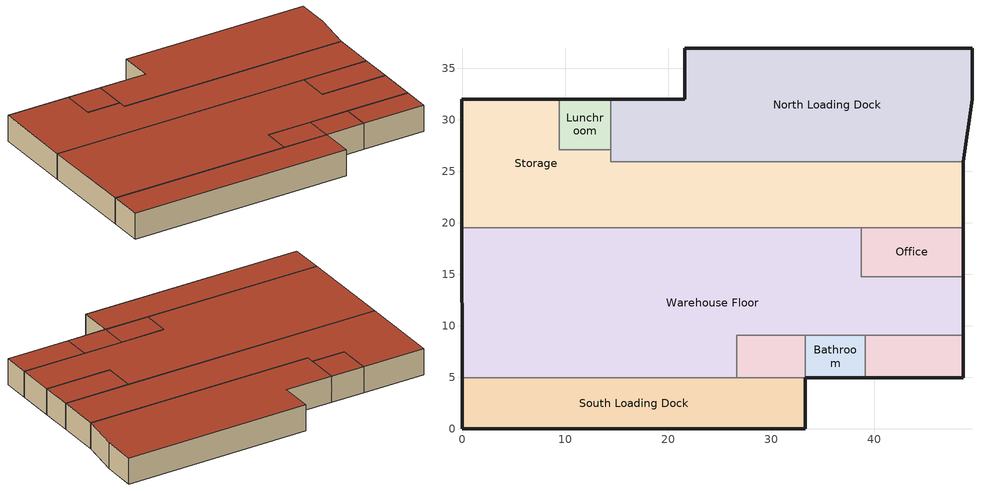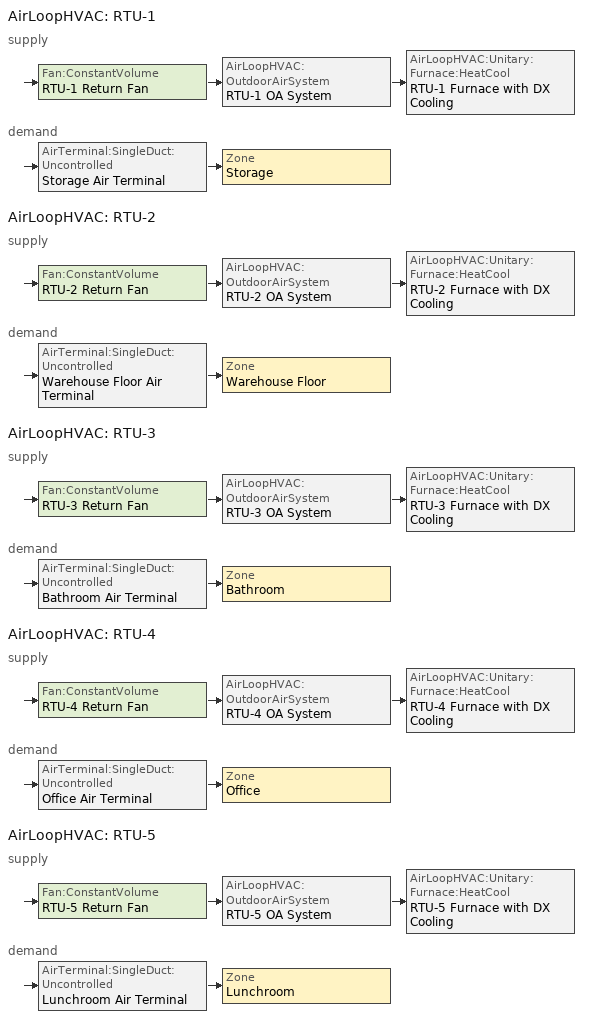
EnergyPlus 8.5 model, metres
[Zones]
South Loading Dock
 floor ground (Exterior Floor): 33.28,4.95 33.28,0 0,0 0,4.95 z0
 wall outside (Exterior Wall): 0,4.95 0,0 33.28,0 33.28,4.95 z0:3.96
 wall to Office (Interior Wall): 33.28,4.95 26.63,4.95 z0:3.96
 wall to Warehouse Floor (Interior Wall): 26.63,4.95 0,4.95 z0:3.96
 roof outside (Exterior Roof): 0,4.95 0,0 33.28,0 33.28,4.95 z3.96
North Loading Dock
 floor ground (Exterior Floor): 49.47,36.93 49.47,32 48.61,25.92 14.43,25.92 14.43,32 21.58,32 21.58,36.93 z0
 wall outside (Exterior Wall): 48.61,25.92 49.47,32 49.47,36.93 21.58,36.93 21.58,32 14.43,32 z0:3.96
 wall to Storage (Interior Wall): 14.43,27.07 14.43,25.92 48.61,25.92 z0:3.96
 wall to Lunchroom (Interior Wall): 14.43,32 14.43,27.07 z0:3.96
 roof outside (Exterior Roof): 14.43,32 14.43,25.92 48.61,25.92 49.47,32 49.47,36.93 21.58,36.93 21.58,32 z3.96
Storage
 floor ground (Exterior Floor): 48.61,25.92 48.61,19.53 19.8,19.53 19.8,25.92 z0; 19.8,25.92 19.8,19.53 -0.08,19.53 -0.08,32 9.4,32 9.4,27.07 14.43,27.07 14.43,25.92 z0
 wall outside (Exterior Wall): 48.61,19.53 48.61,25.92 / 9.4,32 -0.08,32 -0.08,19.53 z0:3.96
 wall to Office (Exterior Wall): 38.73,19.53 48.61,19.53 z0:3.96
 wall to Lunchroom (Interior Wall): 14.43,27.07 9.4,27.07 9.4,32 z0:3.96
 wall to Warehouse Floor (Interior Wall): -0.08,19.53 38.73,19.53 z0:3.96
 roof outside (Exterior Roof): -0.08,32 -0.08,19.53 48.61,19.53 48.61,25.92 14.43,25.92 14.43,27.07 9.4,27.07 9.4,32 z3.96
Lunchroom
 floor ground (Exterior Floor): 14.43,32 14.43,27.07 9.4,27.07 9.4,32 z0
 wall outside (Exterior Wall): 14.43,32 9.4,32 z0:3.96
 roof outside (Exterior Roof): 9.4,32 9.4,27.07 14.43,27.07 14.43,32 z3.96
Bathroom
 floor ground (Exterior Floor): 39.13,9.06 39.13,4.95 33.28,4.95 33.28,9.06 z0
 wall outside (Exterior Wall): 33.28,4.95 39.13,4.95 z0:3.96
 wall to Office (Interior Wall): 39.13,4.95 39.13,9.06 / 33.28,9.06 33.28,4.95 z0:3.96
 wall to Warehouse Floor (Interior Wall): 39.13,9.06 33.28,9.06 z0:3.96
 roof outside (Exterior Roof): 33.28,9.06 33.28,4.95 39.13,4.95 39.13,9.06 z3.96
Office
 floor ground (Exterior Floor): 48.61,9.06 48.61,4.95 39.13,4.95 39.13,9.06 z0; 33.28,9.06 33.28,4.95 26.63,4.95 26.63,9.06 z0; 48.61,19.53 48.61,14.76 38.73,14.76 38.73,19.53 z0
 wall outside (Exterior Wall): 48.61,14.76 48.61,19.53 / 39.13,4.95 48.61,4.95 48.61,9.06 z0:3.96
 wall to Warehouse Floor (Interior Wall): 38.73,19.53 38.73,14.76 48.61,14.76 / 48.61,9.06 39.13,9.06 / 33.28,9.06 26.63,9.06 26.63,4.95 z0:3.96
 roof outside (Exterior Roof): 38.73,19.53 38.73,14.76 48.61,14.76 48.61,19.53 z3.96; 39.13,9.06 39.13,4.95 48.61,4.95 48.61,9.06 z3.96; 26.63,9.06 26.63,4.95 33.28,4.95 33.28,9.06 z3.96
Warehouse Floor
 floor ground (Exterior Floor): 48.61,14.76 48.61,9.06 26.63,9.06 26.63,4.95 0,4.95 -0.08,19.53 38.73,19.53 38.73,14.76 z0
 wall outside (Exterior Wall): -0.08,19.53 0,4.95 / 48.61,9.06 48.61,14.76 z0:3.96
 roof outside (Exterior Roof): -0.08,19.53 0,4.95 26.63,4.95 26.63,9.06 48.61,9.06 48.61,14.76 38.73,14.76 38.73,19.53 z3.96
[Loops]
AirLoopHVAC 'RTU-1'
 supply: Fan:ConstantVolume 'RTU-1 Return Fan' > AirLoopHVAC:OutdoorAirSystem 'RTU-1 OA System' > AirLoopHVAC:Unitary:Furnace:HeatCool 'RTU-1 Furnace with DX Cooling'
 demand: AirTerminal:SingleDuct:Uncontrolled 'Storage Air Terminal' > Zone 'Storage'
AirLoopHVAC 'RTU-2'
 supply: Fan:ConstantVolume 'RTU-2 Return Fan' > AirLoopHVAC:OutdoorAirSystem 'RTU-2 OA System' > AirLoopHVAC:Unitary:Furnace:HeatCool 'RTU-2 Furnace with DX Cooling'
 demand: AirTerminal:SingleDuct:Uncontrolled 'Warehouse Floor Air Terminal' > Zone 'Warehouse Floor'
AirLoopHVAC 'RTU-3'
 supply: Fan:ConstantVolume 'RTU-3 Return Fan' > AirLoopHVAC:OutdoorAirSystem 'RTU-3 OA System' > AirLoopHVAC:Unitary:Furnace:HeatCool 'RTU-3 Furnace with DX Cooling'
 demand: AirTerminal:SingleDuct:Uncontrolled 'Bathroom Air Terminal' > Zone 'Bathroom'
AirLoopHVAC 'RTU-4'
 supply: Fan:ConstantVolume 'RTU-4 Return Fan' > AirLoopHVAC:OutdoorAirSystem 'RTU-4 OA System' > AirLoopHVAC:Unitary:Furnace:HeatCool 'RTU-4 Furnace with DX Cooling'
 demand: AirTerminal:SingleDuct:Uncontrolled 'Office Air Terminal' > Zone 'Office'
AirLoopHVAC 'RTU-5'
 supply: Fan:ConstantVolume 'RTU-5 Return Fan' > AirLoopHVAC:OutdoorAirSystem 'RTU-5 OA System' > AirLoopHVAC:Unitary:Furnace:HeatCool 'RTU-5 Furnace with DX Cooling'
 demand: AirTerminal:SingleDuct:Uncontrolled 'Lunchroom Air Terminal' > Zone 'Lunchroom'
[Building]
Battelle Shipping and Recieving Warehouse (BRSW): North Axis {deg}=0; Terrain=City; Loads Convergence Tolerance Value=0.04; Temperature Convergence Tolerance Value {deltaC}=0.4; Solar Distribution=FullInteriorAndExterior; Maximum Number of Warmup Days=25
[Site:Location]
Richland WA: Latitude {deg}=46.34; Longitude {deg}=-119.27; Time Zone {hr}=-8; Elevation {m}=100
[SizingPeriod:DesignDay] Day of Month=21; Dry-Bulb Temperature Range Modifier Type=DefaultMultipliers; Humidity Condition Type=Wetbulb; Barometric Pressure {Pa}=99702; Rain Indicator=No; Snow Indicator=No; Daylight Saving Time Indicator=No
Name | Month | Day Type | Maximum Dry-Bulb Temperature {C} | Daily Dry-Bulb Temperature Range {deltaC} | Wetbulb or DewPoint at Maximum Dry-Bulb {C} | Wind Speed {m/s} | Wind Direction {deg} | Solar Model Indicator | Sky Clearness | ASHRAE Clear Sky Optical Depth for Beam Irradiance (taub) | ASHRAE Clear Sky Optical Depth for Diffuse Irradiance (taud)
Pasco Ann Htg 99.6% Condns DB | 12 | WinterDesignDay | -14 | 0 | -14 | 2.5 | 310 | ASHRAEClearSky | 0
Pasco Ann Clg .4% Condns DB=>MWB | 7 | SummerDesignDay | 37.5 | 17.8 | 21.1 | 3.1 | 330 | ASHRAETau |  | 0.398 | 2.219
[Site:GroundTemperature:BuildingSurface]
19.71, 19.71, 19.82, 20.06, 20.41, 22.58, 23.24, 23.4, 23.34, 21.19, 20.41, 19.97
[Material]
Name | Roughness | Thickness {m} | Conductivity {W/m-K} | Density {kg/m3} | Specific Heat {J/kg-K}
I02 50mm insulation board | MediumRough | 0.0508 | 0.03 | 43 | 1210
G01a 19mm gypsum board | MediumSmooth | 0.019 | 0.16 | 800 | 1090
M11 100mm lightweight concrete | MediumRough | 0.1016 | 0.53 | 1280 | 840
F16 Acoustic tile | MediumSmooth | 0.0191 | 0.06 | 368 | 590
M01 100mm brick | MediumRough | 0.1016 | 0.89 | 1920 | 790
M15 200mm heavyweight concrete | MediumRough | 0.2032 | 1.95 | 2240 | 900
[Material:AirGap]
Name | Thermal Resistance {m2-K/W}
F04 Wall air space resistance | 0.15
F05 Ceiling air space resistance | 0.18
[Construction]
Exterior Floor: I02 50mm insulation board, M15 200mm heavyweight concrete
Exterior Wall: M01 100mm brick, M15 200mm heavyweight concrete, I02 50mm insulation board, F04 Wall air space resistance, G01a 19mm gypsum board
Interior Wall: G01a 19mm gypsum board, F04 Wall air space resistance, G01a 19mm gypsum board
Exterior Roof: M11 100mm lightweight concrete, F05 Ceiling air space resistance, F16 Acoustic tile
[Zone]
South Loading Dock: -14.2994, 9.32476, 0, 1
North Loading Dock: -17.9049, 55.5866, 0, 1
Storage: -50.4648, 28.4143, 0, 1
Lunchroom: 78.8208, -10.4048, 0, 1
Bathroom: 39.8479, -2.71623, 0, 1
Office: 65.95944, 6.025554, 0, 1
Warehouse Floor: -8.14032, 55.5231, 0, 1
[People] Number of People Schedule=Office Occupancy Schedule; Number of People Calculation Method=Area/Person; Zone Floor Area per Person {m2/person}=74; Fraction Radiant=0.5; Sensible Heat Fraction=autocalculate; Activity Level Schedule=Office Activity Schedule; Carbon Dioxide Generation Rate {m3/s-W}=3.82e-08; Enable ASHRAE 55 Comfort Warnings=No; Mean Radiant Temperature Calculation Type=ZoneAveraged; Work Efficiency Schedule=Office Work Eff. Schedule; Clothing Insulation Calculation Method=ClothingInsulationSchedule; Clothing Insulation Calculation Method Schedule=Always On; Clothing Insulation Schedule=Office Clothing Schedule; Air Velocity Schedule=AIR_VELO_SCH; Thermal Comfort Model 1 Type=FANGER
Name | Zone or ZoneList
Storage People | Storage
Lunchroom People | Lunchroom
Bathroom People | Bathroom
Office People | Office
Warehouse Floor People | Warehouse Floor
[Lights] Design Level Calculation Method=Watts/Area; Watts per Zone Floor Area {W/m2}=10.46; Return Air Fraction=0.3; Fraction Radiant=0.4; Fraction Visible=0.3; Fraction Replaceable=1; Return Air Fraction Calculated from Plenum Temperature=No
Name | Zone or ZoneList | Schedule
Office Lights | Office | Other Lights Schedule
Warehouse Floor Lights | Warehouse Floor | Warehouse Lights Schedule
Lunchroom Lights | Lunchroom | Other Lights Schedule
Bathroom Lights | Bathroom | Other Lights Schedule
Storage Lights | Storage | Other Lights Schedule
[ElectricEquipment] Schedule=Office Equipment Schedule; Design Level Calculation Method=Watts/Area; Fraction Latent=0; Fraction Radiant=0.5; Fraction Lost=0
Name | Zone or ZoneList | Watts per Zone Floor Area {W/m2}
Warehouse Floor Equipment | Warehouse Floor | 5.4
Office Equipment | Office | 8.6
lunchroom Equipment | Office | 15
[ZoneInfiltration:DesignFlowRate] Schedule=Infiltration Quarter On Schedule; Design Flow Rate Calculation Method=Flow/ExteriorArea; Constant Term Coefficient=1
Name | Zone or ZoneList | Flow per Exterior Surface Area {m3/s-m2}
South Loading Dock Infiltration | South Loading Dock | 0.01
North Loading Dock Infiltration | North Loading Dock | 0.01
Storage Infiltration | Storage | 0.001
Lunchroom Infiltration | Lunchroom | 0.001
Bathroom Infiltration | Bathroom | 0.001
Office Infiltration | Office | 0.001
Warehouse Floor Infiltration | Warehouse Floor | 0.001
[ZoneMixing] Schedule=Office Occupancy Schedule; Design Flow Rate Calculation Method=Flow/Zone; Design Flow Rate {m3/s}=5
Name | Zone | Source Zone
Mixing 1 | South Loading Dock | Warehouse Floor
Mixing 2 | Warehouse Floor | South Loading Dock
Mixing 3 | North Loading Dock | Storage
Mixing 4 | Storage | North Loading Dock
[DesignSpecification:OutdoorAir] Outdoor Air Method=Sum; Outdoor Air Flow per Person {m3/s-person}=0.002361; Outdoor Air Flow per Zone Floor Area {m3/s-m2}=0.000305; Outdoor Air Flow per Zone {m3/s}=0
SZ DSOA Warehouse Floor; SZ DSOA Office; SZ DSOA Bathroom; SZ DSOA Storage; SZ DSOA Lunchroom
[DesignSpecification:ZoneAirDistribution] Zone Air Distribution Effectiveness in Cooling Mode=1; Zone Air Distribution Effectiveness in Heating Mode=1
SZ DSZAD Warehouse Floor; SZ DSZAD Office; SZ DSZAD Bathroom; SZ DSZAD Storage; SZ DSZAD Lunchroom
[Sizing:Zone] Zone Cooling Design Supply Air Temperature Input Method=SupplyAirTemperature; Zone Cooling Design Supply Air Temperature {C}=12.8; Zone Cooling Design Supply Air Temperature Difference {deltaC}=11.11; Zone Heating Design Supply Air Temperature Input Method=SupplyAirTemperature; Zone Heating Design Supply Air Temperature {C}=50; Zone Heating Design Supply Air Temperature Difference {deltaC}=30; Zone Cooling Design Supply Air Humidity Ratio {kgWater/kgDryAir}=0.008; Zone Heating Design Supply Air Humidity Ratio {kgWater/kgDryAir}=0.008; Cooling Design Air Flow Method=DesignDay; Cooling Design Air Flow Rate {m3/s}=0; Cooling Minimum Air Flow Fraction=0; Heating Design Air Flow Method=DesignDay; Heating Design Air Flow Rate {m3/s}=0; Heating Maximum Air Flow Fraction=0
Name | Design Specification Outdoor Air Object | Design Specification Zone Air Distribution Object
Warehouse Floor | SZ DSOA Warehouse Floor | SZ DSZAD Warehouse Floor
Office | SZ DSOA Office | SZ DSZAD Office
Bathroom | SZ DSOA Bathroom | SZ DSZAD Bathroom
Storage | SZ DSOA Storage | SZ DSZAD Storage
Lunchroom | SZ DSOA Lunchroom | SZ DSZAD Lunchroom
[Sizing:System] Type of Load to Size On=Sensible; Design Outdoor Air Flow Rate {m3/s}=autosize; Central Heating Maximum System Air Flow Ratio=1; Preheat Design Temperature {C}=7; Preheat Design Humidity Ratio {kgWater/kgDryAir}=0.008; Precool Design Temperature {C}=11; Precool Design Humidity Ratio {kgWater/kgDryAir}=0.008; Central Cooling Design Supply Air Temperature {C}=12.8; Central Heating Design Supply Air Temperature {C}=50; Type of Zone Sum to Use=NonCoincident; 100% Outdoor Air in Cooling=No; 100% Outdoor Air in Heating=No; Central Cooling Design Supply Air Humidity Ratio {kgWater/kgDryAir}=0.008; Central Heating Design Supply Air Humidity Ratio {kgWater/kgDryAir}=0.008; Cooling Supply Air Flow Rate Method=DesignDay; Cooling Supply Air Flow Rate {m3/s}=0; Heating Supply Air Flow Rate Method=DesignDay; Heating Supply Air Flow Rate {m3/s}=0; System Outdoor Air Method=ZoneSum; Zone Maximum Outdoor Air Fraction=1; Cooling Design Capacity Method=CoolingDesignCapacity; Cooling Design Capacity {W}=autosize; Heating Design Capacity Method=HeatingDesignCapacity; Heating Design Capacity {W}=autosize; Central Cooling Capacity Control Method=OnOff
RTU-1; RTU-2; RTU-3; RTU-4; RTU-5
[ZoneControl:Thermostat] Control Type Schedule=HVACTemplate-Always 4
Name | Zone or ZoneList | Control 1
Warehouse Floor Thermostat | Warehouse Floor | SP2
Office Thermostat | Office | SP4
Bathroom Thermostat | Bathroom | SP3
Storage Thermostat | Storage | SP1
Lunchroom Thermostat | Lunchroom | SP5
[ThermostatSetpoint:DualSetpoint] Heating Setpoint Temperature Schedule=Heating Thermostat 1
Name | Cooling Setpoint Temperature Schedule
SP1 | CSP1_act
SP2 | CSP2_act
SP3 | CSP3_act
SP4 | CSP4_act
SP5 | CSP5_act
[AirTerminal:SingleDuct:Uncontrolled] Maximum Air Flow Rate {m3/s}=autosize
Warehouse Floor Air Terminal; Office Air Terminal; Bathroom Air Terminal; Storage Air Terminal; Lunchroom Air Terminal
[Zone equipment]
Warehouse Floor: Warehouse Floor Air Terminal
Office: Office Air Terminal
Bathroom: Bathroom Air Terminal
Storage: Storage Air Terminal
Lunchroom: Lunchroom Air Terminal, RTU-5 Paired Exhaust Fan
[Fan:ConstantVolume] Availability Schedule=HVAC Operation Schedule; Fan Total Efficiency=0.55; Maximum Flow Rate {m3/s}=autosize; Motor Efficiency=0.9; Motor In Airstream Fraction=1
Name | Pressure Rise {Pa}
RTU-1 Return Fan; RTU-2 Return Fan; RTU-3 Return Fan; RTU-4 Return Fan; RTU-5 Return Fan | 300
RTU-1 Supply Fan; RTU-2 Supply Fan; RTU-3 Supply Fan; RTU-4 Supply Fan; RTU-5 Supply Fan | 700
[Fan:ZoneExhaust]
RTU-5 Paired Exhaust Fan: Availability Schedule=HVAC Operation Schedule; Fan Total Efficiency=0.6; Pressure Rise {Pa}=200; Maximum Flow Rate {m3/s}=0.14201; System Availability Manager Coupling Mode=Coupled
[Coil:Cooling:DX:SingleSpeed] Gross Rated Total Cooling Capacity {W}=autosize; Gross Rated Sensible Heat Ratio=autosize; Gross Rated Cooling COP {W/W}=3; Rated Air Flow Rate {m3/s}=autosize; Nominal Time for Condensate Removal to Begin {s}=0; Ratio of Initial Moisture Evaporation Rate and Steady State Latent Capacity=0; Maximum Cycling Rate {cycles/hr}=0; Latent Capacity Time Constant {s}=0; Condenser Type=AirCooled; Evaporative Condenser Effectiveness=0; Evaporative Condenser Pump Rated Power Consumption {W}=0; Crankcase Heater Capacity {W}=0; Maximum Outdoor Dry-Bulb Temperature for Crankcase Heater Operation {C}=10
Name | Availability Schedule | Total Cooling Capacity Function of Temperature Curve | Total Cooling Capacity Function of Flow Fraction Curve | Energy Input Ratio Function of Temperature Curve | Energy Input Ratio Function of Flow Fraction Curve | Part Load Fraction Correlation Curve
RTU-1 Cooling Coil | Cycle1 | RTU-1 DX Coil Cap-FT | RTU-1 DX Coil Cap-FF | RTU-1 DX Coil EIR-FT | RTU-1 DX Coil EIR-FF | RTU-1 DX Coil PLF
RTU-2 Cooling Coil | Cycle2 | RTU-2 DX Coil Cap-FT | RTU-2 DX Coil Cap-FF | RTU-2 DX Coil EIR-FT | RTU-2 DX Coil EIR-FF | RTU-2 DX Coil PLF
RTU-3 Cooling Coil | Cycle3 | RTU-3 DX Coil Cap-FT | RTU-3 DX Coil Cap-FF | RTU-3 DX Coil EIR-FT | RTU-3 DX Coil EIR-FF | RTU-3 DX Coil PLF
RTU-4 Cooling Coil | Cycle4 | RTU-4 DX Coil Cap-FT | RTU-4 DX Coil Cap-FF | RTU-4 DX Coil EIR-FT | RTU-4 DX Coil EIR-FF | RTU-4 DX Coil PLF
RTU-5 Cooling Coil | Cycle5 | RTU-5 DX Coil Cap-FT | RTU-5 DX Coil Cap-FF | RTU-5 DX Coil EIR-FT | RTU-5 DX Coil EIR-FF | RTU-5 DX Coil PLF
[Coil:Heating:Gas] Availability Schedule=Heating Coil Enable; Gas Burner Efficiency=0.8; Nominal Capacity {W}=autosize; Parasitic Electric Load {W}=0; Parasitic Gas Load {W}=0
Name | Part Load Fraction Correlation Curve
RTU-1 Heating Coil | RTU-1 Heating Coil PLF-FPLR
RTU-2 Heating Coil | RTU-2 Heating Coil PLF-FPLR
RTU-3 Heating Coil | RTU-3 Heating Coil PLF-FPLR
RTU-4 Heating Coil | RTU-4 Heating Coil PLF-FPLR
RTU-5 Heating Coil | RTU-5 Heating Coil PLF-FPLR
[AirLoopHVAC:Unitary:Furnace:HeatCool] Supply Air Fan Operating Mode Schedule=HVACTemplate-Always 1; Maximum Supply Air Temperature {C}=80; Cooling Supply Air Flow Rate {m3/s}=autosize; Heating Supply Air Flow Rate {m3/s}=autosize; No Load Supply Air Flow Rate {m3/s}=autosize; Fan Placement=BlowThrough; Dehumidification Control Type=None
Name | Controlling Zone or Thermostat Location | Supply Fan | Heating Coil | Cooling Coil
RTU-1 Furnace with DX Cooling | Storage | RTU-1 Supply Fan | RTU-1 Heating Coil | RTU-1 Cooling Coil
RTU-2 Furnace with DX Cooling | Warehouse Floor | RTU-2 Supply Fan | RTU-2 Heating Coil | RTU-2 Cooling Coil
RTU-3 Furnace with DX Cooling | Bathroom | RTU-3 Supply Fan | RTU-3 Heating Coil | RTU-3 Cooling Coil
RTU-4 Furnace with DX Cooling | Office | RTU-4 Supply Fan | RTU-4 Heating Coil | RTU-4 Cooling Coil
RTU-5 Furnace with DX Cooling | Lunchroom | RTU-5 Supply Fan | RTU-5 Heating Coil | RTU-5 Cooling Coil
[Controller:OutdoorAir] Minimum Outdoor Air Flow Rate {m3/s}=autosize; Maximum Outdoor Air Flow Rate {m3/s}=autosize; Economizer Control Type=DifferentialDryBulb; Economizer Control Action Type=ModulateFlow; Lockout Type=NoLockout; Minimum Limit Type=FixedMinimum
RTU-1 OA Controller; RTU-2 OA Controller; RTU-3 OA Controller; RTU-4 OA Controller; RTU-5 OA Controller
[AirLoopHVAC] Design Supply Air Flow Rate {m3/s}=autosize
RTU-1; RTU-2; RTU-3; RTU-4; RTU-5
[EnergyManagementSystem:Sensor]
Name | Output:Variable or Output:Meter | Output:Variable or Output:Meter Index Key
OAT | Site Outdoor air Drybulb Temperature
ZTemp2 | Zone Mean Air Temperature | Warehouse Floor
ZCsp2 | Zone Thermostat Cooling Setpoint Temperature | Warehouse Floor
ZTemp1 | Zone Mean Air Temperature | Storage
ZTemp3 | Zone Mean Air Temperature | Bathroom
ZTemp4 | Zone Mean Air Temperature | Office
ZTemp5 | Zone Mean Air Temperature | Lunchroom
ZCsp1 | Zone Thermostat Cooling Setpoint Temperature | Storage
ZCsp3 | Zone Thermostat Cooling Setpoint Temperature | Bathroom
ZCsp4 | Zone Thermostat Cooling Setpoint Temperature | Office
ZCsp5 | Zone Thermostat Cooling Setpoint Temperature | Lunchroom
Ove1 | Schedule Value | CSP1
Ove2 | Schedule Value | CSP2
Ove3 | Schedule Value | CSP3
Ove4 | Schedule Value | CSP4
Ove5 | Schedule Value | CSP5
Fan | Schedule Value | HVAC Operation Schedule
[EnergyManagementSystem:Actuator] Actuated Component Type=Schedule:Constant; Actuated Component Control Type=Schedule Value
Name | Actuated Component Unique
CCE | Cooling Coil Enable
HCE | Heating Coil Enable
AvailSCH_Overwrite1 | Cycle1
AvailSCH_Overwrite2 | Cycle2
AvailSCH_Overwrite3 | Cycle3
AvailSCH_Overwrite4 | Cycle4
AvailSCH_Overwrite5 | Cycle5
CSP_ove1 | CSP1_act
CSP_ove2 | CSP2_act
CSP_ove3 | CSP3_act
CSP_ove4 | CSP4_act
CSP_ove5 | CSP5_act
[EnergyManagementSystem:ProgramCallingManager]
PCE1: BeginTimestepBeforePredictor; OutdoorAirEnable
Supervision: BeginTimestepBeforePredictor; HVAC_uncontolledloop_Supervision2; HVAC_uncontolledloop_Supervision1; HVAC_uncontolledloop_Supervision3; HVAC_uncontolledloop_Supervision4; HVAC_uncontolledloop_Supervision5; CSP
GettimeV: EndOfSystemTimestepBeforeHVACReporting; GetTimelagV
[EnergyManagementSystem:Program]
OutdoorAirEnable: If OAT>18.33; SET CCE=1; ELSE; SET CCE=0; ENDIF; If OAT<15.6; SET HCE=1; ELSE; SET HCE=0; ENDIF
HVAC_uncontolledloop_Supervision1: SET Toffset = 1.11; IF  ZTemp1 < (ZCsp1 + 0.01) || Fan <1; SET AvailSCH_Overwrite1 = 0; ELSEIF AvailSCH_Overwrite1 == 0 && ZTemp1 <= (ZCsp1 + Toffset) || Fan <1; SET AvailSCH_Overwrite1 = 0; ELSE; SET AvailSCH_Overwrite1 = 1; ENDIF
HVAC_uncontolledloop_Supervision2: SET Toffset = 1.11; IF  ZTemp2 < (ZCsp2 + 0.01) || Fan <1; SET AvailSCH_Overwrite2 = 0; ELSEIF AvailSCH_Overwrite2 == 0 && ZTemp2 <= (ZCsp2 + Toffset) || Fan <1; SET AvailSCH_Overwrite2 = 0; ELSE; SET AvailSCH_Overwrite2 = 1; ENDIF
HVAC_uncontolledloop_Supervision3: SET Toffset = 1.11; IF  ZTemp3 < (ZCsp3 + 0.01) || Fan <1; SET AvailSCH_Overwrite3 = 0; ELSEIF AvailSCH_Overwrite3 == 0 && ZTemp3 <= (ZCsp3 + Toffset) || Fan <1; SET AvailSCH_Overwrite3 = 0; ELSE; SET AvailSCH_Overwrite3 = 1; ENDIF
HVAC_uncontolledloop_Supervision4: SET Toffset = 1.11; IF  ZTemp4 < (ZCsp4 + 0.01) || Fan <1; SET AvailSCH_Overwrite4 = 0; ELSEIF AvailSCH_Overwrite4 == 0 && ZTemp4 <= (ZCsp4 + Toffset) || Fan <1; SET AvailSCH_Overwrite4 = 0; ELSE; SET AvailSCH_Overwrite4 = 1; ENDIF
HVAC_uncontolledloop_Supervision5: SET Toffset = 1.11; IF  ZTemp5 < (ZCsp5 + 0.01) || Fan <1; SET AvailSCH_Overwrite5 = 0; ELSEIF AvailSCH_Overwrite5 == 0 && ZTemp5 <= (ZCsp5 + Toffset) || Fan <1; SET AvailSCH_Overwrite5 = 0; ELSE; SET AvailSCH_Overwrite5 = 1; ENDIF
CSP: IF Ove1>20; Set CSP_ove1=Ove1-0.556; ELSE; Set CSP_ove1=22.22; ENDIF; IF Ove2>20; Set CSP_ove2=Ove2-0.556; ELSE; Set CSP_ove2=23.22; ENDIF; IF Ove3>20; Set CSP_ove3=Ove3-0.556; ELSE; Set CSP_ove3=24.22; ENDIF; IF Ove4>20; Set CSP_ove4=Ove4-0.556; ELSE; Set CSP_ove4=24.22; ENDIF; IF Ove5>20; Set CSP_ove5=Ove5-0.556; ELSE; Set CSP_ove5=24.22; ENDIF
GetTimelagV: SET currentMinuteV = Minute; SET currentMonthV = Month; SET currentDayOfMonthV = DayOfMonth; Set currentHourV = Hour
[EnergyManagementSystem:GlobalVariable]
currentMinuteV
currentMonthV
currentDayOfMonthV
currentHourV
[EnergyManagementSystem:OutputVariable] Type of Data in Variable=Averaged; Update Frequency=SystemTimestep
Name | EMS Variable
currentMinuteV | currentMinuteV
currentHourV | currentHourV
currentDayOfMonthV | currentDayOfMonthV
currentMonthV | currentMonthV
[ExternalInterface:Schedule]
Name | Initial Value
CSP1 | 22.22
CSP2; CSP3 | 23.33
CSP4; CSP5 | 24.44
[AvailabilityManager:NightCycle] Applicability Schedule=HVACTemplate-Always 1; Fan Schedule=HVAC Operation Schedule; Control Type=CycleOnAny; Thermostat Tolerance {deltaC}=0.2; Cycling Run Time {s}=3600
RTU-1 Availability; RTU-2 Availability; RTU-3 Availability; RTU-4 Availability; RTU-5 Availability
[SetpointManager:SingleZone:Cooling] Control Variable=Temperature; Minimum Supply Air Temperature {C}=13; Maximum Supply Air Temperature {C}=45
Name | Control Zone | Setpoint Node or NodeList
RTU-1 Economizer Supply Air Temp Manager | Storage | RTU-1 Air Loop Outlet
RTU-2 Economizer Supply Air Temp Manager | Warehouse Floor | RTU-2 Air Loop Outlet
RTU-3 Economizer Supply Air Temp Manager | Bathroom | RTU-3 Air Loop Outlet
RTU-4 Economizer Supply Air Temp Manager | Office | RTU-4 Air Loop Outlet
RTU-5 Economizer Supply Air Temp Manager | Lunchroom | RTU-5 Air Loop Outlet
[SetpointManager:MixedAir] Control Variable=Temperature
Name | Setpoint Node or NodeList
RTU-1 Cooling Coil Air Temp Manager | RTU-1 Mixed Air Outlet
RTU-2 Cooling Coil Air Temp Manager | RTU-2 Mixed Air Outlet
RTU-3 Cooling Coil Air Temp Manager | RTU-3 Mixed Air Outlet
RTU-4 Cooling Coil Air Temp Manager | RTU-4 Mixed Air Outlet
RTU-5 Cooling Coil Air Temp Manager | RTU-5 Mixed Air Outlet
[Schedule:Compact]
Warehouse Lights Schedule: Through: 12/31, For: Weekdays, Until: 05:00, 0.05, Until: 07:00, 0.1, Until: 07:00, 0.3, Until: 16:00, 1, Until: 17:00, 0.5, Until: 20:00, .1, Until: 22:00, .05, Until: 23:00, .05, Until: 24:00, 0.05, For: SummerDesignDay, Until: 24:00, 1, For: Saturday, Until: 06:00, 0.05, Until: 08:00, .05, Until: 12:00, .05, Until: 17:00, .05, Until: 24:00, 0.05, For: WinterDesignDay, Until: 24:00, 0, For: Sunday Holidays AllOtherDays, Until: 24:00, 0.05
Office Equipment Schedule: Through: 12/31, For: Weekdays, Until: 08:00, 0.4, Until: 12:00, 0.9, Until: 13:00, 0.8, Until: 17:00, 0.9, Until: 18:00, 0.5, Until: 24:00, 0.4, For: SummerDesignDay, Until: 24:00, 1, For: Saturday, Until: 06:00, 0.3, Until: 08:00, 0.4, Until: 12:00, 0.5, Until: 17:00, 0.35, Until: 24:00, 0.3, For: WinterDesignDay, Until: 24:00, 0, For: Sunday Holidays AllOtherDays, Until: 24:00, 0.3
Office Occupancy Schedule: Through: 12/31, For: Weekdays, Until: 06:00, 0, Until: 07:00, 0.1, Until: 08:00, 0.2, Until: 12:00, 0.95, Until: 13:00, 0.5, Until: 17:00, 0.95, Until: 18:00, 0.3, Until: 20:00, 0.1, Until: 24:00, 0.05, For: SummerDesignDay, Until: 06:00, 0, Until: 22:00, 1, Until: 24:00, 0.05, For: Saturday, Until: 06:00, 0, Until: 08:00, 0.1, Until: 12:00, 0.3, Until: 17:00, 0.1, Until: 19:00, 0, Until: 24:00, 0, For: WinterDesignDay, Until: 24:00, 0, For: Sunday Holidays AllOtherDays, Until: 06:00, 0, Until: 18:00, 0, Until: 24:00, 0
Infiltration Quarter On Schedule: Through: 12/31, For: Weekdays SummerDesignDay, Until: 06:00, 1, Until: 22:00, 0.25, Until: 24:00, 1, For: Saturday WinterDesignDay, Until: 06:00, 1, Until: 18:00, 0.25, Until: 24:00, 1, For: Sunday Holidays AllOtherDays, Until: 24:00, 1
Always On; HVACTemplate-Always 1: Through: 12/31, For: AllDays, Until: 24:00, 1
Office Activity Schedule: Through: 12/31, For: AllDays, Until: 24:00, 120
Office Work Eff. Schedule: Through: 12/31, For: AllDays, Until: 24:00, 0
Office Clothing Schedule: Through: 04/30, For: AllDays, Until: 24:00, 1, Through: 09/30, For: AllDays, Until: 24:00, 0.5, Through: 12/31, For: AllDays, Until: 24:00, 1
HVAC Operation Schedule: Through: 12/31, For: Tuesday Wednesday Thursday Friday SummerDesignDay WinterDesignDay, Until: 06:00, 0, Until: 19:00, 1, Until: 24:00, 0, For: Monday, Until: 06:00, 0, Until: 19:00, 1, Until: 24:00, 0, For: Sunday Holidays AllOtherDays, Until: 24:00, 0
HVACTemplate-Always 4: Through: 12/31, For: AllDays, Until: 24:00, 4
Other Lights Schedule: Through: 12/31, For: Weekdays, Until: 05:00, 0.05, Until: 07:00, 0.1, Until: 07:00, 0.3, Until: 16:00, .5, Until: 17:00, .4, Until: 20:00, .1, Until: 22:00, .05, Until: 23:00, .05, Until: 24:00, 0.05, For: SummerDesignDay, Until: 24:00, 1, For: Saturday, Until: 06:00, 0.05, Until: 08:00, .05, Until: 12:00, .05, Until: 17:00, .05, Until: 24:00, 0.05, For: WinterDesignDay, Until: 24:00, 0, For: Sunday Holidays AllOtherDays, Until: 24:00, 0.05
AIR_VELO_SCH: Through: 12/31, For: AllDays, Until: 24:00, 0.2
[Schedule:Constant]
Heating Thermostat 1: Temperature, 19.11
Cooling Coil Enable; Heating Coil Enable; Cycle1; Cycle2; Cycle3; Cycle4; Cycle5: On/Off, 1
CSP1_act: Temperature, 22.22
CSP2_act; CSP3_act: Temperature, 23.33
CSP4_act; CSP5_act: Temperature, 24.44
[Curve:Quadratic]
Name | Coefficient1 Constant | Coefficient2 x | Coefficient3 x**2 | Minimum Value of x | Maximum Value of x
RTU-1 DX Coil Cap-FF; RTU-2 DX Coil Cap-FF; RTU-3 DX Coil Cap-FF; RTU-4 DX Coil Cap-FF; RTU-5 DX Coil Cap-FF | 0.8 | 0.2 | 0 | 0.5 | 1.5
RTU-1 DX Coil EIR-FF; RTU-2 DX Coil EIR-FF; RTU-3 DX Coil EIR-FF; RTU-4 DX Coil EIR-FF; RTU-5 DX Coil EIR-FF | 1.1552 | -0.1808 | 0.0256 | 0.5 | 1.5
RTU-1 DX Coil PLF; RTU-2 DX Coil PLF; RTU-3 DX Coil PLF; RTU-4 DX Coil PLF; RTU-5 DX Coil PLF | 0.85 | 0.15 | 0 | 0 | 1
[Curve:Cubic] Coefficient1 Constant=0.8; Coefficient2 x=0.2; Coefficient3 x**2=0; Coefficient4 x**3=0; Minimum Value of x=0; Maximum Value of x=1
RTU-1 Heating Coil PLF-FPLR; RTU-2 Heating Coil PLF-FPLR; RTU-3 Heating Coil PLF-FPLR; RTU-4 Heating Coil PLF-FPLR; RTU-5 Heating Coil PLF-FPLR
[Curve:Biquadratic] Minimum Value of x=12.77778; Maximum Value of x=23.88889; Minimum Value of y=18; Maximum Value of y=46.11111
Name | Coefficient1 Constant | Coefficient2 x | Coefficient3 x**2 | Coefficient4 y | Coefficient5 y**2 | Coefficient6 x*y
RTU-1 DX Coil Cap-FT; RTU-2 DX Coil Cap-FT; RTU-3 DX Coil Cap-FT; RTU-4 DX Coil Cap-FT; RTU-5 DX Coil Cap-FT | 0.942588 | 0.00954335 | 0.00068377 | -0.0110427 | 5.249e-06 | -9.72e-06
RTU-1 DX Coil EIR-FT; RTU-2 DX Coil EIR-FT; RTU-3 DX Coil EIR-FT; RTU-4 DX Coil EIR-FT; RTU-5 DX Coil EIR-FT | 0.342414 | 0.034885 | -0.0006237 | 0.00497722 | 0.000437951 | -0.000728028
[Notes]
Pasco Annual Cooling Design Conditions Wind Speed=3.1m/s Wind Dir=330
Hottest Month=JUL
Pasco WA USA Annual Cooling (DB=>MWB) .4%, MaxDB=37.5°C MWB=21.1°C
